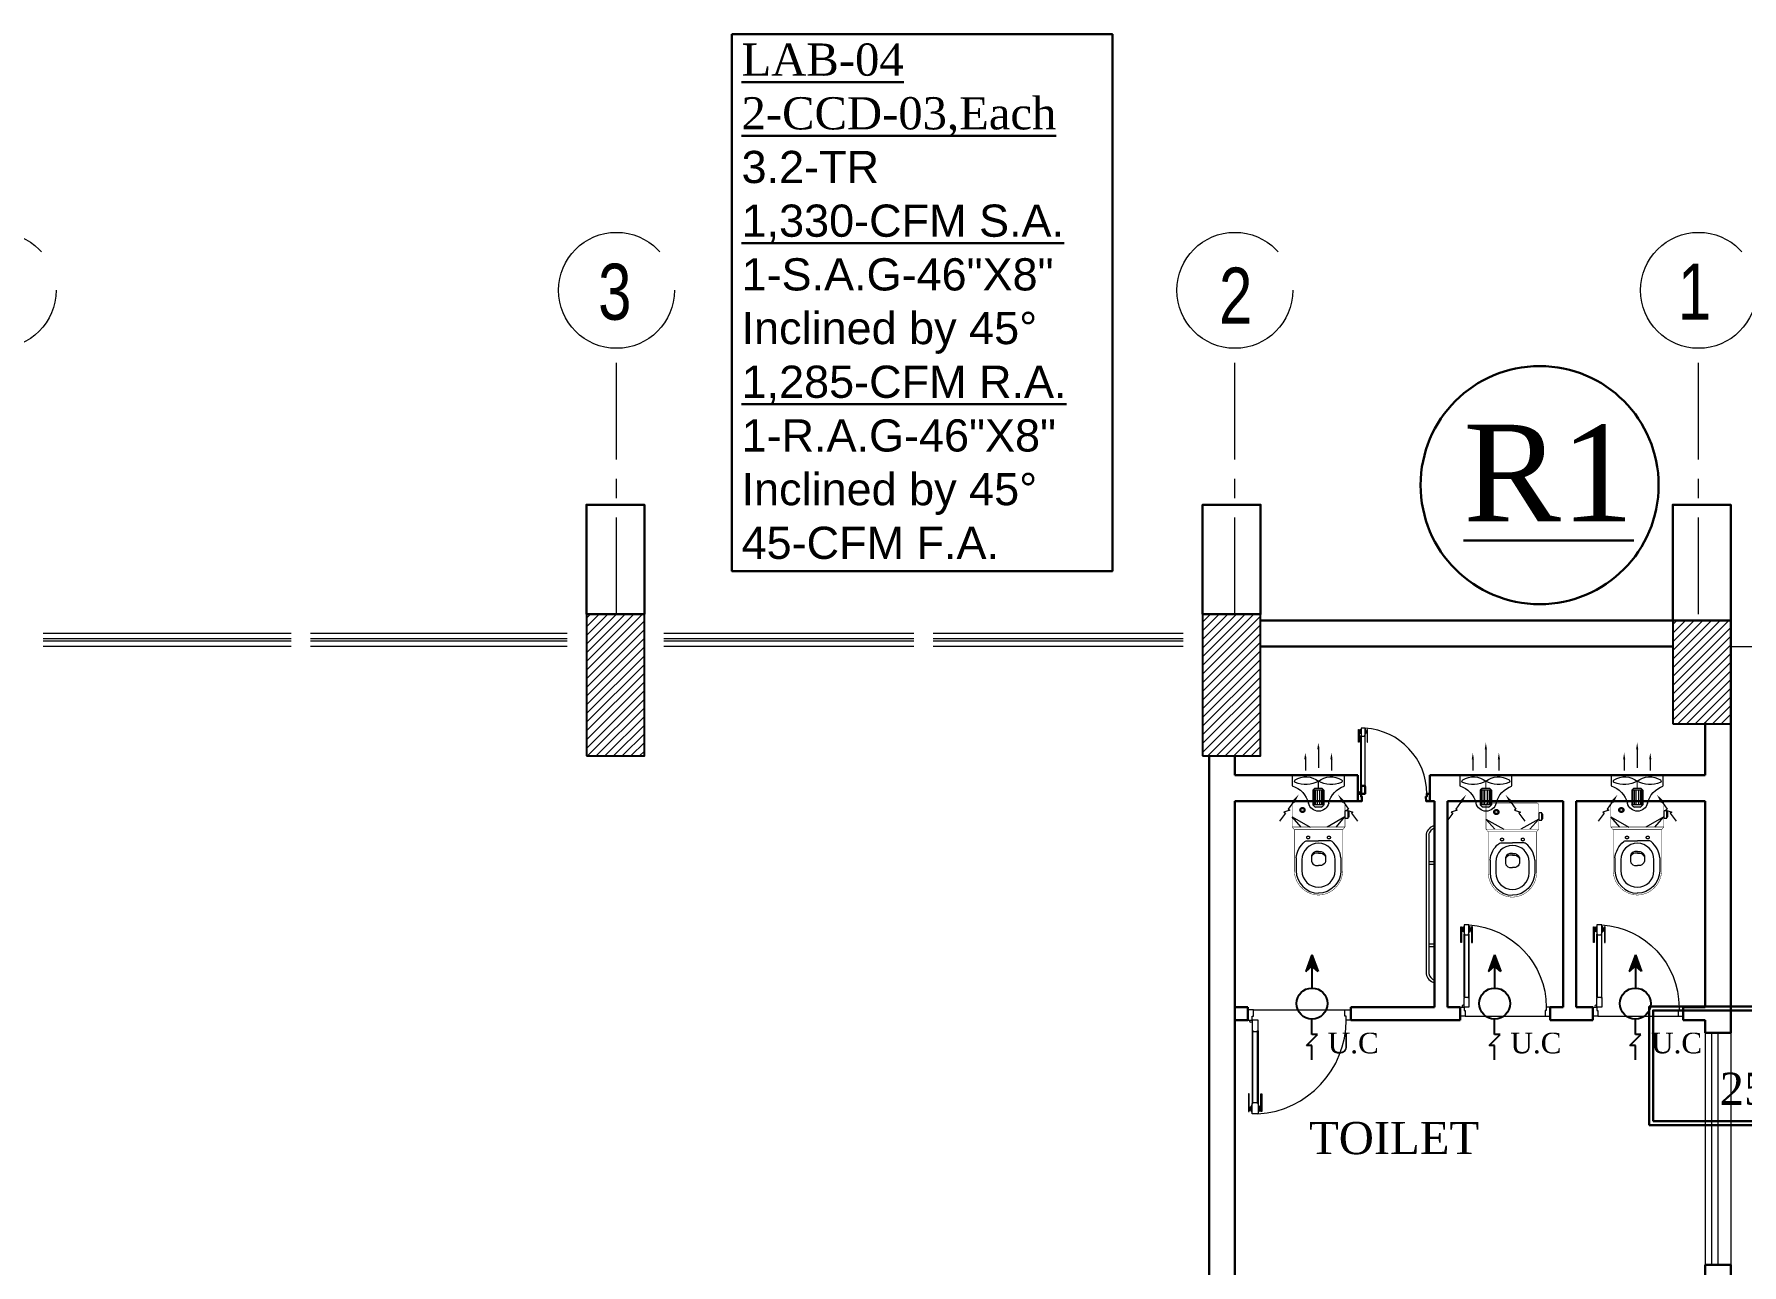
# Model space of a CAD drawing. Extents: x 847 to 949, y 444 to 823.
# Drawn here: x 899.75 to 913.01, y 695.59 to 705.14 of the extents above; entities that cross this region are included whole.
import ezdxf

# ---------------------------------------------------------------- set-up
doc = ezdxf.new("R2010")
doc.units = 0
doc.header["$MEASUREMENT"] = 0
doc.linetypes.add('CENTERX2', pattern=[4, 2.5, -0.5, 0.5, -0.5])
doc.linetypes.add('DASHED2', pattern=[0.375, 0.25, -0.125])
for name, color, linetype, lineweight in [('09_AC-F.DAMPER', 2, 'CONTINUOUS', 35), ('AC-TEXT', 15, 'CONTINUOUS', 30), ('axis', 1, 'CENTERX2', 5), ('Column', 6, 'CONTINUOUS', 25), ('DOOR', 30, 'CONTINUOUS', 9), ('Elevation', 150, 'CONTINUOUS', 18), ('Furn', 183, 'CONTINUOUS', 9), ('hatch', 252, 'CONTINUOUS', 9), ('HVAC SAD', 3, 'CONTINUOUS', 20), ('LIGHT 2', 3, 'CONTINUOUS', 9), ('piping', 15, 'CONTINUOUS', 30), ('txt in circle', 11, 'CONTINUOUS', 13), ('Wall', 5, 'CONTINUOUS', 30), ('WINDOW', 4, 'CONTINUOUS', 5)]:
    doc.layers.add(name, color=color, linetype=linetype, lineweight=lineweight)
doc.layers.add('A.C.VOLUM DAMPER', color=2, linetype='CONTINUOUS')
doc.styles.add('AC', font='romans.shx', dxfattribs={"height": 0.2})
doc.styles.add('SOSA2', font='SOSA.shx', dxfattribs={"width": 0.8})

# ---------------------------------------------------------------- blocks, each defined once
blk = doc.blocks.new('A$C5C187BFD')
at = {"layer": 'Furn', "const_width": 0.0014}
for points in [[(0.0978, 0.09), (0.0978, 0.1719), (0.0887, 0.1794), (0.0074, 0.1794, 0.463455), (0.0007, 0.1715), (0.0007, 0.09)], [(0.0978, 0.1719), (0.2367, 0.1719, -0.40227), (0.3187, 0.09)], [(0.0978, 0.09), (0.0978, 0.0082), (0.0887, 0.0007), (0.0074, 0.0007, -0.463455), (0.0007, 0.0086), (0.0007, 0.09)], [(0.0978, 0.0082), (0.2367, 0.0082, 0.40227), (0.3187, 0.09)]]:
    blk.add_lwpolyline(points, format="xyb", dxfattribs=at)
at = {"layer": 'Furn'}
for points in [[(0.0335, 0.1794), (0.0584, 0.1794), (0.0584, 0.1897), (0.0335, 0.1897)], [(0.0384, 0.1897), (0.0541, 0.1897), (0.0541, 0.1934), (0.0384, 0.1934)]]:
    blk.add_lwpolyline(points, close=True, dxfattribs=at)
for points in [[(0.0887, 0.1491), (0.0547, 0.1794), (0.0887, 0.1188)], [(0.0887, 0.031), (0.0547, 0.0007), (0.0887, 0.0613)], [(0.1962, 0.1139), (0.1962, 0.114)], [(0.1962, 0.0662), (0.1962, 0.0661)]]:
    blk.add_lwpolyline(points, dxfattribs=at)
at = {"layer": 'Furn', "const_width": 0.0014}
for points in [[(0.0887, 0.1794), (0.0887, 0.09)], [(0.0887, 0.0007), (0.0887, 0.09)]]:
    blk.add_lwpolyline(points, dxfattribs=at)
at = {"layer": 'Furn'}
for points in [[(0.1933, 0.1658, 0.198896), (0.1382, 0.1363, 0.197766), (0.1352, 0.1272), (0.1352, 0.09)], [(0.1933, 0.1658), (0.2366, 0.1658, -0.402045), (0.3125, 0.0899)], [(0.1933, 0.0143, -0.198896), (0.1382, 0.0438, -0.197766), (0.1352, 0.0529), (0.1352, 0.09)], [(0.1717, 0.09), (0.1717, 0.0991, -0.300542), (0.1858, 0.1136), (0.2044, 0.1136, -0.297055), (0.2185, 0.1002), (0.2185, 0.09)], [(0.1717, 0.09), (0.1717, 0.081, 0.300542), (0.1858, 0.0665), (0.2044, 0.0665, 0.297055), (0.2185, 0.0798), (0.2185, 0.09)], [(0.1769, 0.09), (0.1769, 0.0987, -0.279178), (0.1895, 0.1136, -1.386683)], [(0.1769, 0.09), (0.1769, 0.0813, 0.279178), (0.1895, 0.0665, 1.386683)], [(0.1933, 0.0143), (0.2366, 0.0143, 0.402045), (0.3125, 0.0902)]]:
    blk.add_lwpolyline(points, format="xyb", dxfattribs=at)
blk.add_lwpolyline([(0.2, 0.0338), (0.2362, 0.0338, 1), (0.2362, 0.1462), (0.2, 0.1462, 1)], format="xyb", close=True, dxfattribs=at)
at = {"layer": 'Furn', "linetype": 'DASHED2'}
for centre, radius in [((0.1241, 0.1251), 0.00494), ((0.1241, 0.055), 0.00494), ((0.0312, 0.0358), 0.00853), ((0.0312, 0.0358), 0.00538)]:
    blk.add_circle(centre, radius, dxfattribs=at)
blk = doc.blocks.new('d5')
at = {"layer": 'DOOR', "color": 252}
for p, q in [((94.413, -72.622), (94.413, -72.062)), ((94.417, -72.062), (94.417, -72.622)), ((94.454, -72.062), (94.454, -72.622)), ((94.458, -72.622), (94.458, -72.062))]:
    blk.add_line(p, q, dxfattribs=at)
at = {"layer": 'DOOR', "color": 251}
blk.add_line((94.449, -72.786), (93.738, -72.786), dxfattribs=at)
at = {"layer": 'DOOR', "color": 1}
for points in [[(94.391, -72.133), (94.384, -72.133), (94.384, -71.995), (94.391, -71.995)], [(94.4, -72.009), (94.395, -72.009), (94.395, -72.025), (94.4, -72.025)], [(94.471, -72.009), (94.476, -72.009), (94.476, -72.025), (94.471, -72.025)], [(94.481, -72.133), (94.487, -72.133), (94.487, -71.995), (94.481, -71.995)]]:
    blk.add_lwpolyline(points, close=True, dxfattribs=at)
for points in [[(94.391, -72.01, -1), (94.395, -72.01), (94.395, -72.01), (94.395, -72.025), (94.395, -72.025, -1), (94.391, -72.025), (94.391, -72.025)], [(94.481, -72.01, 1), (94.476, -72.01), (94.476, -72.01), (94.476, -72.025), (94.476, -72.025, 1), (94.481, -72.025), (94.481, -72.025)]]:
    blk.add_lwpolyline(points, format="xyb", close=True, dxfattribs=at)
for points in [[(94.405, -72.031), (94.4, -72.031), (94.4, -72.004), (94.405, -72.004)], [(94.458, -72.039), (94.467, -72.039), (94.467, -71.995), (94.458, -71.995)], [(94.467, -72.031), (94.471, -72.031), (94.471, -72.004), (94.467, -72.004)]]:
    blk.add_lwpolyline(points, dxfattribs=at)
at = {"layer": 'DOOR', "color": 5}
blk.add_lwpolyline([(94.414, -72.039), (94.405, -72.039), (94.405, -71.995), (94.414, -71.995)], dxfattribs=at)
for points in [[(94.417, -72.066), (94.417, -72.066, -1), (94.417, -72.058)], [(94.454, -72.066), (94.454, -72.066, 1), (94.454, -72.058)], [(94.417, -72.618), (94.417, -72.618, 1), (94.417, -72.626)], [(94.454, -72.618), (94.454, -72.618, -1), (94.454, -72.626)]]:
    blk.add_lwpolyline(points, format="xyb", close=True, dxfattribs=at)
for points in [[(94.454, -72.057), (94.454, -72.066), (94.417, -72.066), (94.417, -72.057), (94.414, -72.057), (94.414, -71.977), (94.414, -71.977), (94.458, -71.977), (94.458, -72.057)], [(93.694, -72.786), (93.694, -72.706), (93.729, -72.706), (93.729, -72.736), (93.738, -72.736), (93.738, -72.786)], [(94.454, -72.626), (94.454, -72.617), (94.417, -72.617), (94.417, -72.626), (94.414, -72.626), (94.414, -72.706), (94.414, -72.706), (94.458, -72.706), (94.458, -72.626)], [(94.494, -72.786), (94.494, -72.706), (94.458, -72.706), (94.458, -72.736), (94.449, -72.736), (94.449, -72.786)]]:
    blk.add_lwpolyline(points, close=True, dxfattribs=at)
blk.add_circle((94.467, -72.697), 0.00889, dxfattribs=at)
at = {"layer": 'DOOR', "color": 252}
blk.add_arc((94.459, -72.706), 0.73, 93.6023, 180, dxfattribs=at)
blk = doc.blocks.new('A$C11ED6BD5')
at = {"layer": 'axis', "color": 0, "ltscale": 0.3}
for p, q in [((-8.65, 22.2), (-8.65, 24.264)), ((-3.85, 22.2), (-3.85, 24.264)), ((-0.25, 22.2), (-0.25, 24.264)), ((0, 21.95), (3.222, 21.95))]:
    blk.add_line(p, q, dxfattribs=at)
at = {"layer": 'axis', "color": 0}
for centre in [(-13.45, 24.714), (-8.65, 24.714), (-3.85, 24.714), (-0.25, 24.714)]:
    blk.add_circle(centre, 0.45, dxfattribs=at)
at = {"layer": 'txt in circle', "color": 0, "ltscale": 0.01, "char_height": 0.435, "attachment_point": 5, "style": 'SOSA2'}
for s, insert in [('3', (-8.663, 24.7)), ('1', (-0.282, 24.704)), ('2', (-3.843, 24.673))]:
    blk.add_mtext(s, dxfattribs=dict(at, insert=insert))
blk = doc.blocks.new('A$C69CD60FB')
at = {"layer": 'HVAC SAD', "color": 1}
for p, q in [((-0.2133, 0.2917), (-0.2415, 0.3121)), ((-0.2095, 0.2969), (-0.2133, 0.2917)), ((-0.2029, 0.2762), (-0.2095, 0.2969)), ((-0.1991, 0.2814), (-0.2029, 0.2762)), ((-0.1653, 0.2569), (-0.1991, 0.2814)), ((-0.1197, 0.2676), (-0.0826, 0.2676)), ((-0.0826, 0.2676), (-0.0826, 0.0876)), ((-0.1933, 0.1873), (-0.1933, 0.1679)), ((-0.1342, 0.1968), (-0.1843, 0.1968)), ((-0.1843, 0.1968), (-0.1843, 0.1585)), ((-0.1342, 0.1935), (-0.1843, 0.1935)), ((-0.1342, 0.1885), (-0.1843, 0.1885)), ((-0.1342, 0.182), (-0.1843, 0.182)), ((-0.1289, 0.191), (-0.1342, 0.1968)), ((-0.1342, 0.1968), (-0.1342, 0.1585)), ((-0.1289, 0.191), (-0.1289, 0.1643)), ((-0.0191, 0.2226), (-0.0663, 0.2226)), ((0.0158, 0.1775), (-0.0573, 0.1775)), ((-0.1342, 0.1733), (-0.1843, 0.1733)), ((-0.1342, 0.1667), (-0.1843, 0.1667)), ((-0.1342, 0.1618), (-0.1843, 0.1618)), ((-0.1342, 0.1585), (-0.1843, 0.1585)), ((-0.1289, 0.1643), (-0.1342, 0.1585)), ((-0.0191, 0.1326), (-0.0663, 0.1326)), ((-0.2133, 0.0636), (-0.2415, 0.0432)), ((-0.2095, 0.0584), (-0.2133, 0.0636)), ((-0.2029, 0.0791), (-0.2095, 0.0584)), ((-0.1991, 0.0738), (-0.2029, 0.0791)), ((-0.1653, 0.0983), (-0.1991, 0.0738)), ((-0.0826, 0.0876), (-0.1192, 0.0876))]:
    blk.add_line(p, q, dxfattribs=at)
at = {"layer": 'HVAC SAD', "color": 1, "const_width": 0.00386}
blk.add_lwpolyline([(-0.1289, 0.1776), (-0.1029, 0.1776)], dxfattribs=at)
at = {"layer": 'HVAC SAD', "color": 1}
for centre, radius, start, end in [((-0.1989, 0.2944), 0.0835, 283.60398, 341.28705), ((-0.0275, 0.2221), 0.0875, 156.52132, 210.5244), ((-0.103, 0.2548), 0.00514, 32.61031, 156.52132), ((-0.1567, 0.2205), 0.0688, 321.42149, 32.61031), ((-0.1708, 0.1784), 0.0358, 103.60398, 256.39602), ((-0.1738, 0.1776), 0.0218, 118.76194, 153.62497), ((-0.0275, 0.1332), 0.0875, 149.4756, 203.47868), ((-0.1567, 0.1347), 0.0688, 327.38969, 38.57851), ((-0.1738, 0.1776), 0.0218, 206.37503, 241.23806), ((-0.1989, 0.0624), 0.0835, 17.56115, 76.39602), ((-0.103, 0.1004), 0.00514, 203.47868, 327.38969)]:
    blk.add_arc(centre, radius, start, end, dxfattribs=at)
for points in [[(-0.1721, 0.2685), (-0.1784, 0.2598), (-0.149, 0.2451)], [(-0.0277, 0.2264), (-0.0277, 0.2188), (-0.005, 0.2226)], [(0.0072, 0.1812), (0.0072, 0.1737), (0.0299, 0.1775)], [(-0.0277, 0.1288), (-0.0277, 0.1364), (-0.005, 0.1326)], [(-0.1721, 0.0868), (-0.1784, 0.0955), (-0.149, 0.1101)]]:
    blk.add_solid(points, dxfattribs=at)
blk = doc.blocks.new('LOUVER')
at = {"layer": 'A.C.VOLUM DAMPER', "color": 2}
for p, q in [((0, 0), (0, -0.137)), ((0.052, -0.137), (-0.052, -0.24)), ((0, -0.137), (0.052, -0.137)), ((-0.052, -0.24), (0, -0.24)), ((0, -0.24), (0, -0.385)), ((0, -0.969), (0, -0.677)), ((-0.059, -0.833), (0, -0.882)), ((0, -0.989), (-0.059, -0.833)), ((0, -0.989), (0.059, -0.833)), ((0.059, -0.833), (0, -0.882))]:
    blk.add_line(p, q, dxfattribs=at)
blk.add_circle((0, -0.531), 0.146, dxfattribs=at)
for points in [[(-0.059, -0.833), (0, -0.989), (0, -0.882)], [(0.059, -0.833), (0, -0.989), (0, -0.882)]]:
    blk.add_solid(points, dxfattribs=at)

msp = doc.modelspace()

# ---------------------------------------------------------------- hatches: boundary and pattern name
at = {"layer": 'hatch'}
h = msp.add_hatch(dxfattribs=at)
h.set_pattern_fill('ANSI31', color=252, scale=0.015, style=0)
h.set_pattern_definition([(45, (1096.244075, 362.21977), (-0.0336759605, 0.0336759605), [])])
h.paths.add_polyline_path([(904.037, 699.542), (904.487, 699.542), (904.487, 700.642), (904.037, 700.642)])
h = msp.add_hatch(dxfattribs=at)
h.set_pattern_fill('ANSI31', color=252, scale=0.015, style=0)
h.set_pattern_definition([(45, (1091.426775, 362.2198), (-0.0336759605, 0.0336759605), [])])
h.paths.add_polyline_path([(908.82, 699.542), (909.27, 699.542), (909.27, 700.642), (908.82, 700.642)])
h = msp.add_hatch(dxfattribs=at)
h.set_pattern_fill('ANSI31', color=252, scale=0.015, style=0)
h.set_pattern_definition([(45, (1104.67676, 362.16977), (-0.0336759605, 0.0336759605), [])])
h.paths.add_polyline_path([(912.47, 699.792), (912.92, 699.792), (912.92, 700.592), (912.47, 700.592)])

# ---------------------------------------------------------------- linework, layer by layer
at = {"layer": 'AC-TEXT', "color": 7, "linetype": 'Continuous'}
msp.add_lwpolyline([(905.166, 705.144), (908.12, 705.144), (908.12, 700.977), (905.166, 700.977)], close=True, dxfattribs=at)
at = {"layer": 'AC-TEXT', "color": 34}
for points in [[(912.287, 696.677), (914.728, 696.677), (914.728, 697.597), (912.287, 697.597)], [(912.317, 696.707), (914.698, 696.707), (914.698, 697.567), (912.317, 697.567)]]:
    msp.add_lwpolyline(points, close=True, dxfattribs=at)
at = {"layer": 'Column', "color": 252}
for points in [[(904.037, 699.542), (904.487, 699.542), (904.487, 700.642), (904.037, 700.642)], [(908.82, 699.542), (909.27, 699.542), (909.27, 700.642), (908.82, 700.642)], [(912.47, 699.792), (912.92, 699.792), (912.92, 700.592), (912.47, 700.592)]]:
    msp.add_lwpolyline(points, close=True, dxfattribs=at)
at = {"layer": 'DOOR', "color": 252}
for p, q in [((910.049, 699.307), (910.049, 699.699)), ((910.052, 699.699), (910.052, 699.307)), ((910.078, 699.699), (910.078, 699.307)), ((910.081, 699.307), (910.081, 699.699)), ((909.214, 697.572), (909.925, 697.572)), ((909.214, 697.572), (909.925, 697.572)), ((909.205, 697.407), (909.205, 696.848)), ((909.205, 697.407), (909.205, 696.848)), ((909.209, 696.848), (909.209, 697.407)), ((909.209, 696.848), (909.209, 697.407)), ((909.246, 696.848), (909.246, 697.407)), ((909.246, 696.848), (909.246, 697.407)), ((909.25, 697.407), (909.25, 696.848)), ((909.25, 697.407), (909.25, 696.848))]:
    msp.add_line(p, q, dxfattribs=at)
for points in [[(910.034, 699.649), (910.029, 699.649), (910.029, 699.746), (910.034, 699.746)], [(910.04, 699.736), (910.037, 699.736), (910.037, 699.724), (910.04, 699.724)], [(910.052, 699.702), (910.052, 699.696), (910.078, 699.696), (910.078, 699.702), (910.081, 699.702), (910.081, 699.758), (910.081, 699.758), (910.05, 699.758), (910.05, 699.702)], [(910.09, 699.736), (910.094, 699.736), (910.094, 699.724), (910.09, 699.724)], [(910.097, 699.649), (910.101, 699.649), (910.101, 699.746), (910.097, 699.746)], [(909.17, 697.572), (909.17, 697.492), (909.205, 697.492), (909.205, 697.522), (909.214, 697.522), (909.214, 697.572)], [(909.17, 697.572), (909.17, 697.492), (909.205, 697.492), (909.205, 697.522), (909.214, 697.522), (909.214, 697.572)], [(909.97, 697.572), (909.97, 697.492), (909.934, 697.492), (909.934, 697.522), (909.925, 697.522), (909.925, 697.572)], [(909.97, 697.572), (909.97, 697.492), (909.934, 697.492), (909.934, 697.522), (909.925, 697.522), (909.925, 697.572)], [(909.209, 697.412), (909.209, 697.403), (909.246, 697.403), (909.246, 697.412), (909.25, 697.412), (909.25, 697.492), (909.25, 697.492), (909.205, 697.492), (909.205, 697.412)], [(909.209, 697.412), (909.209, 697.403), (909.246, 697.403), (909.246, 697.412), (909.25, 697.412), (909.25, 697.492), (909.25, 697.492), (909.205, 697.492), (909.205, 697.412)], [(909.182, 696.919), (909.176, 696.919), (909.176, 696.781), (909.182, 696.781)], [(909.182, 696.919), (909.176, 696.919), (909.176, 696.781), (909.182, 696.781)], [(909.272, 696.919), (909.279, 696.919), (909.279, 696.781), (909.272, 696.781)], [(909.272, 696.919), (909.279, 696.919), (909.279, 696.781), (909.272, 696.781)], [(909.192, 696.795), (909.187, 696.795), (909.187, 696.811), (909.192, 696.811)], [(909.192, 696.795), (909.187, 696.795), (909.187, 696.811), (909.192, 696.811)], [(909.209, 696.843), (909.209, 696.852), (909.246, 696.852), (909.246, 696.843), (909.25, 696.843), (909.25, 696.763), (909.25, 696.763), (909.205, 696.763), (909.205, 696.843)], [(909.209, 696.843), (909.209, 696.852), (909.246, 696.852), (909.246, 696.843), (909.25, 696.843), (909.25, 696.763), (909.25, 696.763), (909.205, 696.763), (909.205, 696.843)], [(909.263, 696.795), (909.268, 696.795), (909.268, 696.811), (909.263, 696.811)], [(909.263, 696.795), (909.268, 696.795), (909.268, 696.811), (909.263, 696.811)]]:
    msp.add_lwpolyline(points, close=True, dxfattribs=at)
for points in [[(910.034, 699.735, -1), (910.037, 699.735), (910.037, 699.735), (910.037, 699.724), (910.037, 699.724, -1), (910.034, 699.724), (910.034, 699.724)], [(910.052, 699.696), (910.052, 699.696, -1), (910.052, 699.702)], [(910.078, 699.696), (910.078, 699.696, 1), (910.078, 699.702)], [(910.097, 699.735, 1), (910.094, 699.735), (910.094, 699.735), (910.094, 699.724), (910.094, 699.724, 1), (910.097, 699.724), (910.097, 699.724)], [(909.209, 697.404), (909.209, 697.404, -1), (909.209, 697.411)], [(909.209, 697.404), (909.209, 697.404, -1), (909.209, 697.411)], [(909.246, 697.404), (909.246, 697.404, 1), (909.246, 697.411)], [(909.246, 697.404), (909.246, 697.404, 1), (909.246, 697.411)], [(909.182, 696.795, 1), (909.187, 696.795), (909.187, 696.795), (909.187, 696.811), (909.187, 696.811, 1), (909.182, 696.811), (909.182, 696.811)], [(909.182, 696.795, 1), (909.187, 696.795), (909.187, 696.795), (909.187, 696.811), (909.187, 696.811, 1), (909.182, 696.811), (909.182, 696.811)], [(909.209, 696.852), (909.209, 696.852, 1), (909.209, 696.844)], [(909.209, 696.852), (909.209, 696.852, 1), (909.209, 696.844)], [(909.246, 696.852), (909.246, 696.852, -1), (909.246, 696.844)], [(909.246, 696.852), (909.246, 696.852, -1), (909.246, 696.844)], [(909.272, 696.795, -1), (909.268, 696.795), (909.268, 696.795), (909.268, 696.811), (909.268, 696.811, -1), (909.272, 696.811), (909.272, 696.811)], [(909.272, 696.795, -1), (909.268, 696.795), (909.268, 696.795), (909.268, 696.811), (909.268, 696.811, -1), (909.272, 696.811), (909.272, 696.811)]]:
    msp.add_lwpolyline(points, format="xyb", close=True, dxfattribs=at)
for points in [[(910.043, 699.72), (910.04, 699.72), (910.04, 699.74), (910.043, 699.74)], [(910.05, 699.715), (910.043, 699.715), (910.043, 699.746), (910.05, 699.746)], [(910.081, 699.715), (910.087, 699.715), (910.087, 699.746), (910.081, 699.746)], [(910.087, 699.72), (910.09, 699.72), (910.09, 699.74), (910.087, 699.74)], [(909.196, 696.817), (909.192, 696.817), (909.192, 696.789), (909.196, 696.789)], [(909.196, 696.817), (909.192, 696.817), (909.192, 696.789), (909.196, 696.789)], [(909.205, 696.825), (909.196, 696.825), (909.196, 696.781), (909.205, 696.781)], [(909.205, 696.825), (909.196, 696.825), (909.196, 696.781), (909.205, 696.781)], [(909.25, 696.825), (909.258, 696.825), (909.258, 696.781), (909.25, 696.781)], [(909.25, 696.825), (909.258, 696.825), (909.258, 696.781), (909.25, 696.781)], [(909.258, 696.817), (909.263, 696.817), (909.263, 696.789), (909.258, 696.789)], [(909.258, 696.817), (909.263, 696.817), (909.263, 696.789), (909.258, 696.789)]]:
    msp.add_lwpolyline(points, dxfattribs=at)
msp.add_circle((909.196, 697.483), 0.00889, dxfattribs=at)
msp.add_circle((909.196, 697.483), 0.00889, dxfattribs=at)
for centre, radius, start, end in [((910.049, 699.248), 0.511, 360, 86.3977), ((909.204, 697.492), 0.73, 273.6023, 0), ((909.204, 697.492), 0.73, 273.6023, 0)]:
    msp.add_arc(centre, radius, start, end, dxfattribs=at)
at = {"layer": 'Elevation', "color": 252, "linetype": 'Continuous'}
msp.add_line((912.92, 697.392), (912.92, 695.592), dxfattribs=at)
at = {"layer": 'Furn', "color": 252}
for p, q in [((910.555, 698.935), (910.555, 697.85)), ((910.555, 698.935), (910.555, 697.85)), ((910.575, 698.933), (910.575, 697.852)), ((910.575, 698.933), (910.575, 697.852)), ((910.575, 698.722), (910.62, 698.722)), ((910.575, 698.722), (910.62, 698.722)), ((910.575, 698.702), (910.62, 698.702)), ((910.575, 698.702), (910.62, 698.702)), ((910.575, 698.083), (910.62, 698.083)), ((910.575, 698.083), (910.62, 698.083)), ((910.575, 698.063), (910.62, 698.063)), ((910.575, 698.063), (910.62, 698.063))]:
    msp.add_line(p, q, dxfattribs=at)
for centre, radius, start, end in [((910.643, 698.914), 0.091, 105.1802, 166.752), ((910.643, 698.914), 0.091, 105.1802, 166.752), ((910.643, 698.914), 0.071, 109.6122, 164.9915), ((910.643, 698.914), 0.071, 109.6122, 164.9915), ((910.644, 697.868), 0.091, 191.0679, 254.3436), ((910.644, 697.868), 0.091, 191.0679, 254.3436), ((910.644, 697.868), 0.071, 192.5363, 249.7618), ((910.644, 697.868), 0.071, 192.5363, 249.7618)]:
    msp.add_arc(centre, radius, start, end, dxfattribs=at)
at = {"layer": 'piping', "color": 2, "linetype": 'Continuous'}
msp.add_circle((911.436, 701.644), 0.924, dxfattribs=at)
at = {"layer": 'Wall', "color": 252, "linetype": 'Continuous'}
for p, q in [((909.27, 700.592), (912.47, 700.592)), ((909.27, 700.392), (912.47, 700.392)), ((912.72, 699.392), (912.72, 699.801)), ((910.025, 699.392), (909.07, 699.393)), ((910.025, 699.392), (909.07, 699.393)), ((910.025, 699.192), (910.025, 699.392)), ((912.72, 699.392), (910.585, 699.392)), ((912.72, 699.392), (910.585, 699.392)), ((910.585, 699.192), (910.585, 699.392)), ((910.025, 699.192), (909.07, 699.192)), ((910.025, 699.192), (909.07, 699.192)), ((910.025, 699.192), (909.07, 699.192)), ((910.585, 699.192), (910.62, 699.192)), ((910.62, 697.592), (910.62, 699.192)), ((911.62, 699.192), (910.72, 699.192)), ((911.62, 699.192), (910.72, 699.192)), ((910.72, 697.592), (910.72, 699.192)), ((911.62, 697.592), (911.62, 699.192)), ((912.72, 699.192), (911.72, 699.192)), ((912.72, 699.192), (911.72, 699.192)), ((911.72, 697.592), (911.72, 699.192)), ((912.72, 697.592), (912.72, 699.192)), ((909.17, 697.592), (909.07, 697.592)), ((909.17, 697.592), (909.07, 697.592)), ((909.17, 697.592), (909.17, 697.492)), ((909.17, 697.592), (909.17, 697.492)), ((909.97, 697.592), (909.97, 697.492)), ((910.62, 697.592), (909.97, 697.592)), ((909.97, 697.592), (909.97, 697.492)), ((910.818, 697.592), (910.72, 697.592)), ((910.818, 697.592), (910.818, 697.492)), ((911.62, 697.592), (911.518, 697.592)), ((911.518, 697.592), (911.518, 697.492)), ((911.849, 697.592), (911.72, 697.592)), ((911.849, 697.592), (911.849, 697.492)), ((912.549, 697.592), (912.549, 697.492)), ((912.549, 697.592), (912.72, 697.592)), ((909.17, 697.492), (909.07, 697.492)), ((909.17, 697.492), (909.07, 697.492)), ((910.818, 697.492), (909.97, 697.492)), ((911.849, 697.492), (911.518, 697.492)), ((912.549, 697.492), (912.72, 697.492)), ((912.649, 697.492), (912.72, 697.492)), ((912.72, 697.392), (912.72, 697.492)), ((912.72, 697.392), (912.72, 697.492)), ((912.92, 697.392), (912.72, 697.392)), ((912.72, 697.392), (912.72, 697.392)), ((912.92, 697.392), (912.72, 697.392)), ((912.92, 695.592), (912.72, 695.592)), ((912.92, 695.592), (912.92, 692.392))]:
    msp.add_line(p, q, dxfattribs=at)
at = {"layer": 'Wall', "color": 252}
for p in [(912.92, 700.592), (912.92, 700.192)]:
    msp.add_line(p, (912.92, 697.392), dxfattribs=at)
at = {"layer": 'Wall', "color": 252, "linetype": 'Continuous'}
for points in [[(904.037, 700.642), (904.487, 700.642), (904.487, 701.492), (904.037, 701.492)], [(908.82, 700.642), (909.27, 700.642), (909.27, 701.492), (908.82, 701.492)], [(912.47, 700.592), (912.92, 700.592), (912.92, 701.492), (912.47, 701.492)], [(910.052, 699.304), (910.052, 699.31), (910.078, 699.31), (910.078, 699.304), (910.081, 699.304), (910.081, 699.248), (910.081, 699.248), (910.05, 699.248), (910.05, 699.304)], [(910.025, 699.192), (910.025, 699.248), (910.05, 699.248), (910.05, 699.227), (910.056, 699.227), (910.056, 699.192)], [(910.585, 699.192), (910.585, 699.248), (910.56, 699.248), (910.56, 699.227), (910.553, 699.227), (910.554, 699.192)]]:
    msp.add_lwpolyline(points, close=True, dxfattribs=at)
for points in [[(908.87, 692.392), (908.87, 699.542)], [(909.07, 699.393), (909.07, 699.542)], [(909.07, 694.592), (909.07, 699.192)], [(912.72, 692.392), (912.72, 695.592)]]:
    msp.add_lwpolyline(points, dxfattribs=at)
for points in [[(910.052, 699.31), (910.052, 699.31, 1), (910.052, 699.304)], [(910.078, 699.31), (910.078, 699.31, -1), (910.078, 699.304)]]:
    msp.add_lwpolyline(points, format="xyb", close=True, dxfattribs=at)
msp.add_circle((910.043, 699.254), 0.00622, dxfattribs=at)
at = {"layer": 'WINDOW', "color": 252, "linetype": 'Continuous'}
for p, q in [((901.745, 700.492), (899.82, 700.492)), ((901.745, 700.452), (899.82, 700.452)), ((903.887, 700.492), (901.895, 700.492)), ((903.887, 700.452), (901.895, 700.452)), ((906.578, 700.492), (904.637, 700.492)), ((906.578, 700.452), (904.637, 700.452)), ((908.67, 700.492), (906.728, 700.492)), ((908.67, 700.452), (906.728, 700.452)), ((901.745, 700.432), (899.82, 700.432)), ((901.745, 700.392), (899.82, 700.392)), ((903.887, 700.432), (901.895, 700.432)), ((903.887, 700.392), (901.895, 700.392)), ((906.578, 700.432), (904.637, 700.432)), ((906.578, 700.392), (904.637, 700.392)), ((908.67, 700.432), (906.728, 700.432)), ((908.67, 700.392), (906.728, 700.392))]:
    msp.add_line(p, q, dxfattribs=at)
at = {"layer": 'WINDOW', "color": 252}
for p, q in [((912.72, 697.392), (912.72, 695.592)), ((912.77, 697.392), (912.77, 695.592)), ((912.82, 697.392), (912.82, 695.592))]:
    msp.add_line(p, q, dxfattribs=at)

# ---------------------------------------------------------------- block references
at = {"layer": '09_AC-F.DAMPER', "xscale": 0.8249999999994772, "yscale": 0.8249999999994772, "zscale": 0.8249999999994772, "rotation": 180}
for p in [(909.669, 697.182), (911.087, 697.182), (912.179, 697.182)]:
    msp.add_blockref('LOUVER', p, dxfattribs=at)
at = {"layer": 'axis', "color": 252}
msp.add_blockref('A$C11ED6BD5', (912.92, 678.442), dxfattribs=at)
at = {"layer": 'Furn', "color": 252, "xscale": 2.296550155765288, "yscale": 2.296550155765288, "zscale": 2.296550155765288, "rotation": 270}
for p in [(909.513, 699.194), (909.513, 699.194), (911.018, 699.178), (911.018, 699.178), (911.988, 699.194), (911.988, 699.194)]:
    msp.add_blockref('A$C5C187BFD', p, dxfattribs=at)
at = {"layer": 'HVAC SAD', "color": 6, "xscale": -2.250137069053948, "yscale": 2.250137069053948, "zscale": 2.25013706904974, "rotation": 270}
for p in [(909.319, 699.578), (910.619, 699.578), (911.794, 699.578)]:
    msp.add_blockref('A$C69CD60FB', p, dxfattribs=at)
at = {"layer": 'LIGHT 2', "color": 252, "xscale": -0.8750000000000531, "yscale": 0.8750000000000531, "zscale": 0.8750000000000531}
for p in [(993.5, 761.21), (994.531, 761.21)]:
    msp.add_blockref('d5', p, dxfattribs=at)

# ---------------------------------------------------------------- texts
at = {"layer": 'AC-TEXT', "color": 7, "linetype": 'Continuous', "style": 'AC'}
for s, insert, char_height, width, attachment_point in [('\\A1;{\\fTimes New Roman|b0|i0|c0|p18;\\L\\C85;LAB-04\\P2-CCD-03,Each\\P\\fArial|b0|i0|c0|p34;\\l\\C34;3.2-TR \\P\\pt0;\\L1,330-CFM S.A.\\l \\P\\ptz;1-S.A.G-46"X8"\\PInclined by 45°\\fTimes New Roman|b0|i0|c0|p18;\\P\\pt0;\\fArial|b0|i0|c0|p34;\\L1,285-CFM R.A.\\l \\P\\ptz;1-R.A.G-46"X8"\\PInclined by 45°\\P45-CFM F.A.\\P\\fTimes New Roman|b0|i0|c0|p18;  }', (905.241, 705.072), 0.25, 6.18694, 1), ('\\pi2.6905;{\\fTimes New Roman|b0|i0|c0|p18;U.C}', (907.101, 697.23), 0.16, 5.75872, 7), ('\\pi2.6905;{\\fTimes New Roman|b0|i0|c0|p18;U.C}', (908.519, 697.23), 0.16, 5.75872, 7), ('\\pi2.6905;{\\fTimes New Roman|b0|i0|c0|p18;U.C}', (909.611, 697.23), 0.16, 5.75872, 7)]:
    msp.add_mtext(s, dxfattribs=dict(at, insert=insert, char_height=char_height, width=width, attachment_point=attachment_point))
at = {"layer": 'AC-TEXT', "color": 34, "linetype": 'Continuous', "char_height": 0.25, "style": 'AC'}
for s, insert, width, attachment_point in [('\\A1;{\\fTimes New Roman|b0|i0|c0|p18;3-Exh.F-02\\P250-CFM,Each}', (914.003, 696.775), 3.29288, 8), ('\\A1;{\\fTimes New Roman|b0|i0|c0|p18;\\C6;TOILET }', (909.646, 696.701), 5.31948, 1)]:
    msp.add_mtext(s, dxfattribs=dict(at, insert=insert, width=width, attachment_point=attachment_point))
at = {"layer": 'piping', "color": 2, "linetype": 'Continuous', "insert": (910.846, 702.113), "char_height": 0.75, "width": 18.56082, "attachment_point": 1, "style": 'AC'}
msp.add_mtext('\\A1;{\\fTimes New Roman|b0|i0|c0|p18;\\L\\C1;R1\\fArial|b0|i0|c0|p34;\\l\\P\\fTimes New Roman|b0|i0|c0|p18;\\C34;  }', dxfattribs=at)

doc.saveas('drawing.dxf')
